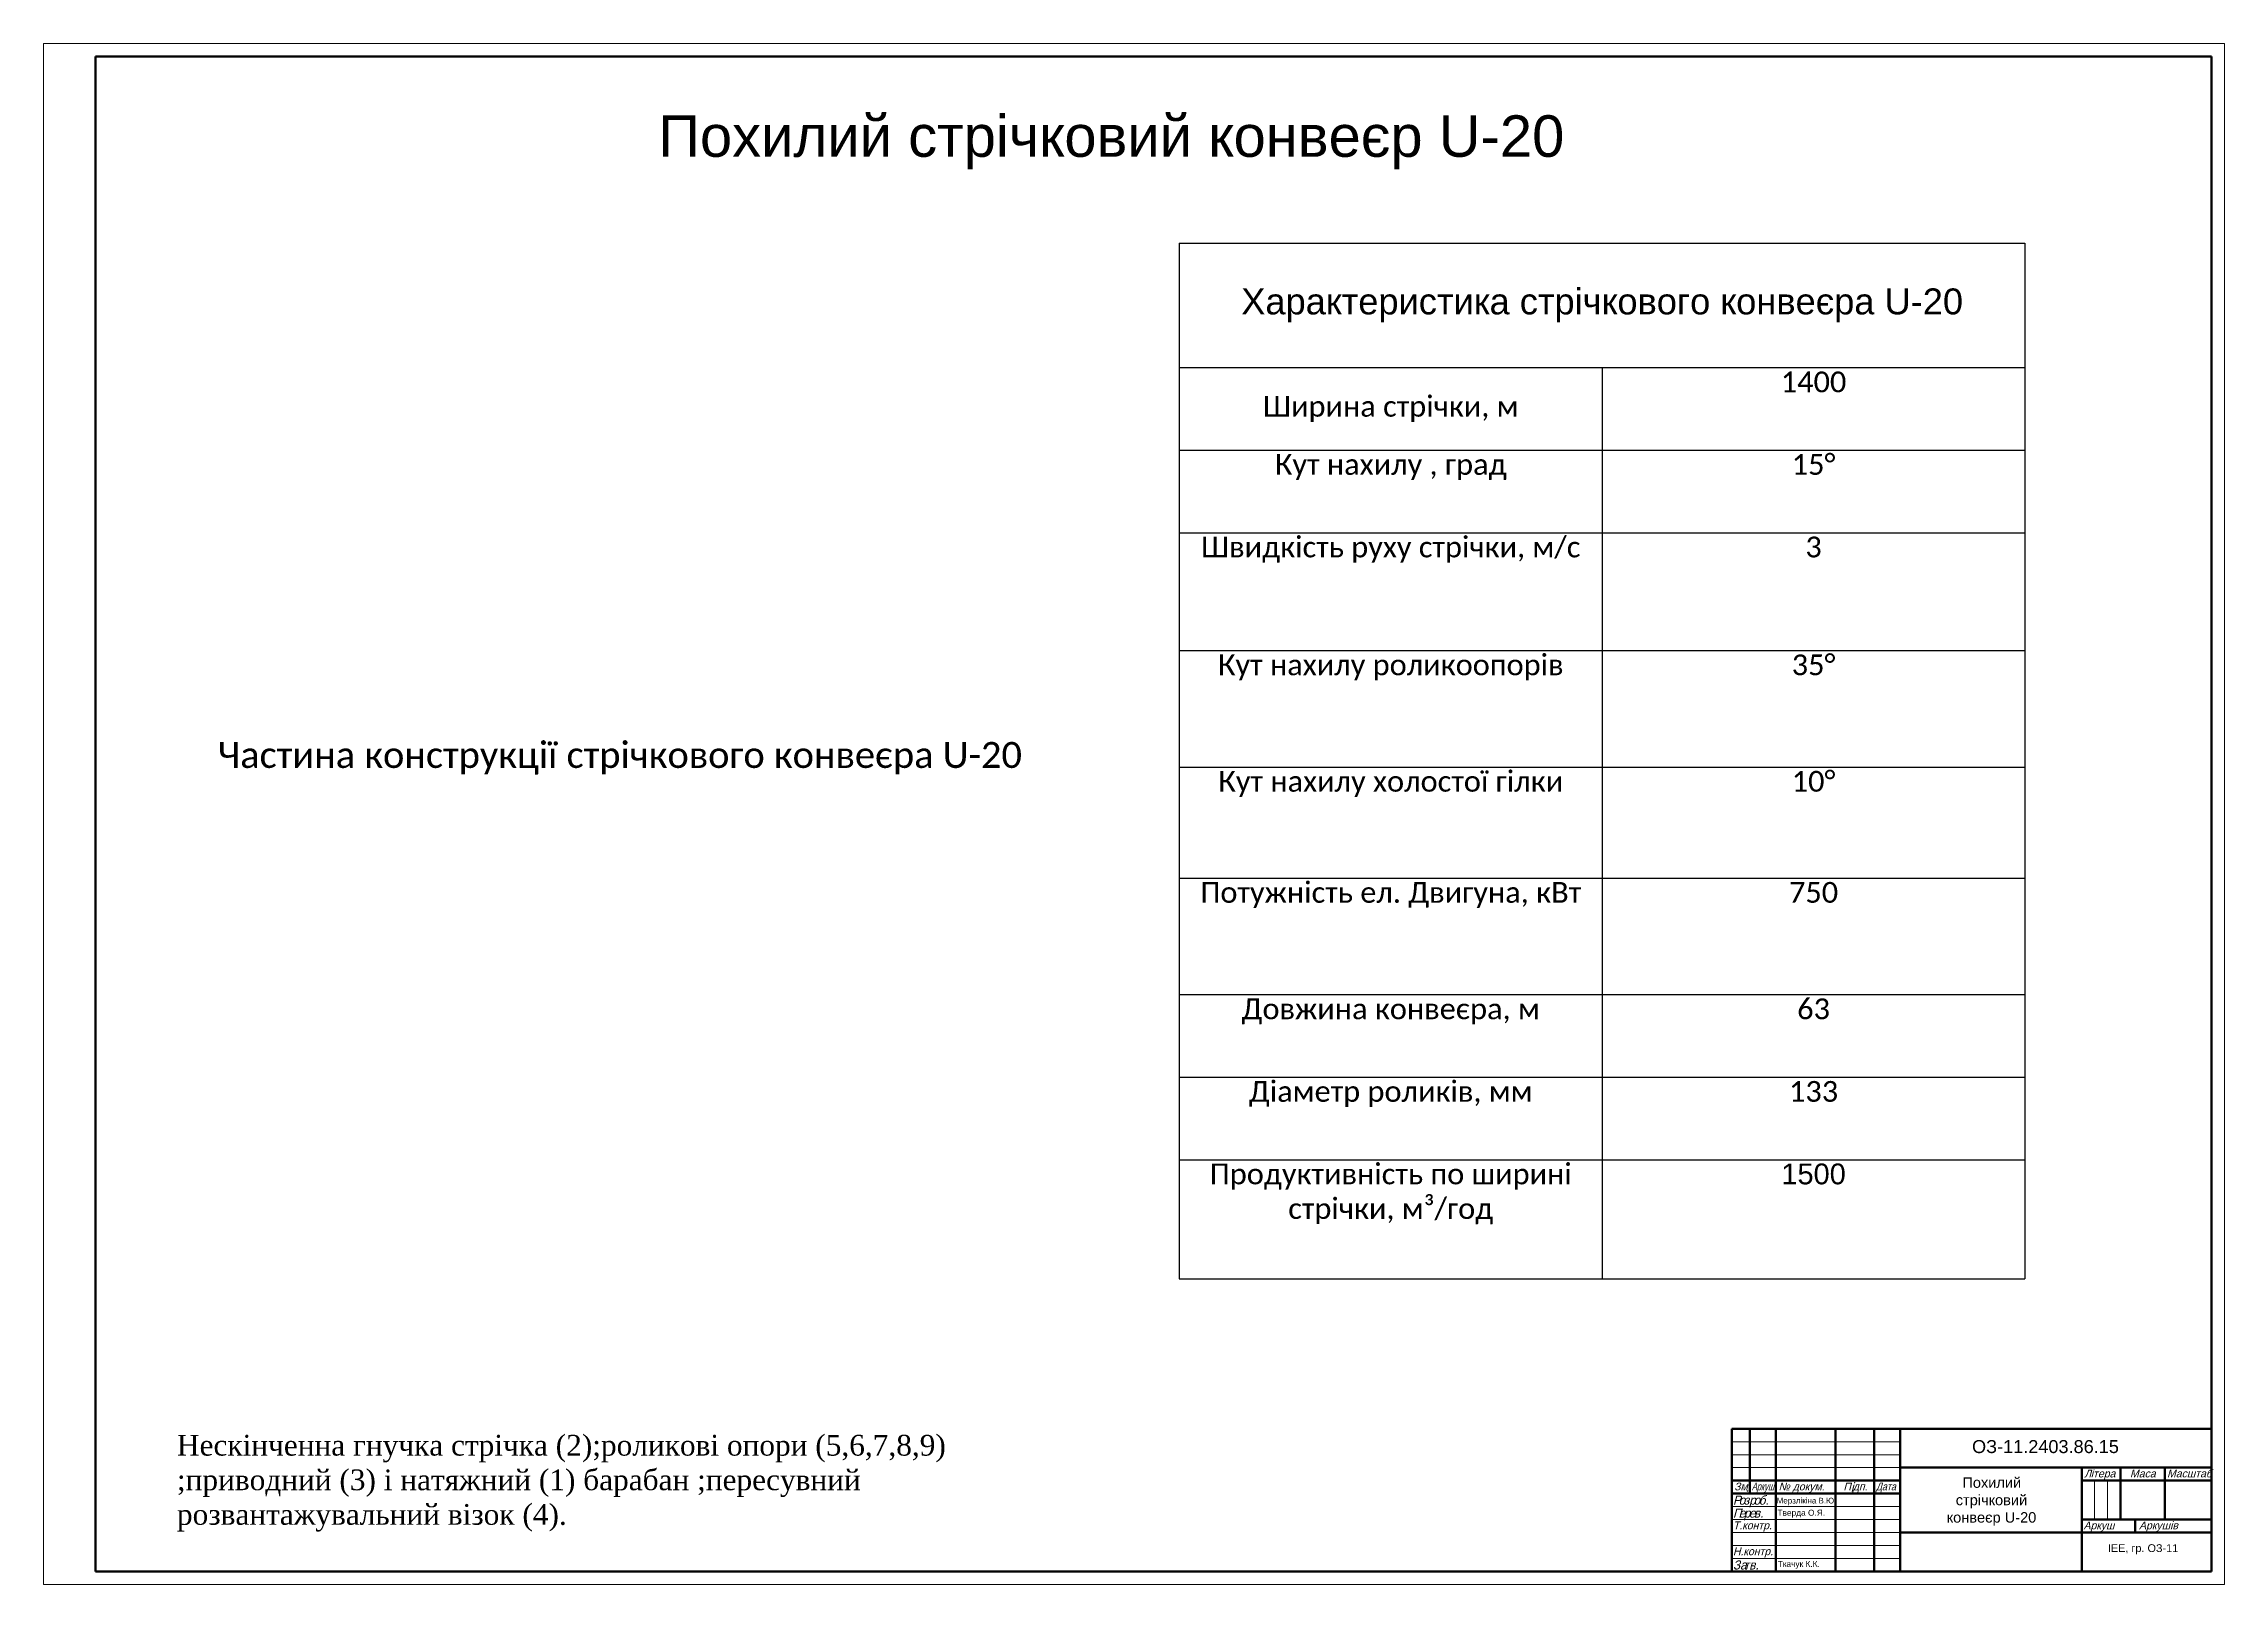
# Model space of a CAD drawing. Header units: millimetres. Extents: x 1822 to 2663, y 2760 to 3354.
import ezdxf

# ---------------------------------------------------------------- set-up
doc = ezdxf.new("R2010")
doc.units = ezdxf.units.MM
doc.linetypes.add('K5LT_BASIC', pattern=[0])
doc.linetypes.add('K5LT_THIN', pattern=[0])
doc.styles.add('KTEXTSTYLE', font='bgothl.ttf', dxfattribs={"width": 0.96, "height": 5})
doc.styles.get("Standard").update_dxf_attribs({"font": 'arial.ttf'})

# ---------------------------------------------------------------- blocks, each defined once
blk = doc.blocks.new('U0')
at = {"color": 7, "linetype": 'K5LT_THIN', "lineweight": 18}
for p, q in [((0, 0), (0, 594)), ((0, 594), (841, 594)), ((841, 594), (841, 0)), ((651, 55), (716, 55)), ((651, 50), (716, 50)), ((651, 45), (716, 45)), ((790.96, 25), (790.96, 40)), ((795.98, 25), (795.98, 40)), ((651, 30), (716, 30)), ((651, 25), (716, 25)), ((651, 20), (716, 20)), ((651, 15), (716, 15)), ((651, 10), (716, 10)), ((841, 0), (0, 0))]:
    blk.add_line(p, q, dxfattribs=at)
at = {"color": 7, "linetype": 'K5LT_BASIC', "lineweight": 60}
for p, q in [((20, 5), (20, 589)), ((20, 589), (836, 589)), ((836, 589), (836, 5)), ((651, 60), (836, 60)), ((651, 5), (651, 60)), ((658, 35), (658, 60)), ((668, 5), (668, 60)), ((691, 5), (691, 60)), ((706, 5), (706, 60)), ((716, 5), (716, 60)), ((716, 45), (836, 45)), ((786, 5), (786, 45)), ((801, 25), (801, 45)), ((818, 25), (818, 45)), ((651, 40), (716, 40)), ((651, 35), (716, 35)), ((786, 40), (801, 40)), ((801, 40), (836, 40)), ((716, 20), (786, 20)), ((786, 25), (836, 25)), ((786, 20), (836, 20)), ((806.57, 20), (806.57, 25)), ((836, 5), (20, 5))]:
    blk.add_line(p, q, dxfattribs=at)
at = {"color": 7, "insert": (8.77, 258.85), "char_height": 2.5, "attachment_point": 1, "rotation": 90, "style": 'KTEXTSTYLE'}
blk.add_mtext('\\H3.5;\\W0.965;\\Q15;\\Q15; ', dxfattribs=at)
at = {"color": 7, "attachment_point": 1, "style": 'KTEXTSTYLE'}
for s, insert, char_height in [('{\\fArial|b0|i0|c204|p34;\\Q15;\\W0.965;Л}', (786.98, 44.23), 3), ('{\\fArial|b0|i0|c204|p34;\\Q15;\\W0.965;ітера}', (789.48, 44.23), 3), ('{\\fArial|b0|i0|c204|p34;\\Q15;\\W0.965;Маса}', (804.6, 44.23), 3), ('{\\fArial|b0|i0|c204|p34;\\Q15;\\W0.965;Масштаб}', (818.89, 44.25), 3), ('\\H3.5;\\W0.965;\\Q15;\\Q15;Р', (651.5, 34.23), 2.5), ('{\\fArial|b0|i0|c204|p34;\\Q15;\\W0.965;Зм}', (651.95, 39.23), 3), ('\\H3.5;\\W0.965;\\Q15;\\Q15;.', (656.4, 39.23), 2.5), ('{\\fArial|b0|i0|c204|p34;\\Q15;\\W0.665;Аркуш}', (658.71, 39.23), 3), ('\\H3.5;\\W0.965;\\Q15;\\Q15;б.', (661.41, 34.23), 2.5), ('{\\fArial|b0|i0|c0|p34;\\Q15;\\W0.965;№ \\fArial|b0|i0|c204|p34;докум\\fBankGothic Lt BT|b0|i0|c0|p34;.}', (669.06, 39.23), 3), ('{\\fArial|b0|i0|c204|p34;\\Q15;\\W0.965;П}', (694.08, 39.23), 3), ('\\H3.5;\\W0.965;\\Q15;\\Q15;і', (696.97, 39.23), 2.5), ('{\\fArial|b0|i0|c204|p34;\\Q15;\\W0.965;дп\\fBankGothic Lt BT|b0|i0|c0|p34;.}', (697.71, 39.23), 3), ('{\\fArial|b0|i0|c204|p34;\\Q15;\\W0.816;Дата}', (706.62, 39.23), 3), ('\\H3.5;\\W0.965;\\Q15;\\Q15;П', (651.5, 29.23), 2.5), ('\\H3.5;\\W0.965;\\Q15;\\Q15;о', (653.72, 34.23), 2.5), ('\\H3.5;\\W0.965;\\Q15;\\Q15;е', (653.72, 29.23), 2.5), ('\\H3.5;\\W0.965;\\Q15;\\Q15;р', (655.67, 29.23), 2.5), ('\\H3.5;\\W0.965;\\Q15;\\Q15;зр', (655.67, 34.23), 2.5), ('\\H3.5;\\W0.965;\\Q15;\\Q15;е', (657.61, 29.23), 2.5), ('\\H3.5;\\W0.965;\\Q15;\\Q15;о', (659.46, 34.23), 2.5), ('\\H3.5;\\W0.965;\\Q15;\\Q15;в.', (659.56, 29.23), 2.5), ('{\\fArial|b0|i0|c204|p34;\\Q15;\\W0.965;Т\\fBankGothic Lt BT|b0|i0|c0|p34;.\\fArial|b0|i0|c204|p34;контр\\fBankGothic Lt BT|b0|i0|c0|p34;.}', (651.5, 24.25), 3), ('{\\fArial|b0|i0|c204|p34;\\Q15;\\W0.953;Аркуш}', (786.72, 24.23), 3), ('{\\fArial|b0|i0|c204|p34;\\Q15;\\W0.965;Аркушів}', (808.08, 24.23), 3), ('{\\fArial|b0|i0|c204|p34;\\Q15;\\W0.965;Н\\fBankGothic Lt BT|b0|i0|c0|p34;.\\fArial|b0|i0|c204|p34;контр\\fBankGothic Lt BT|b0|i0|c0|p34;.}', (651.5, 14.25), 3), ('\\H3.5;\\W0.965;\\Q15;\\Q15;За', (651.5, 9.23), 2.5), ('\\H3.5;\\W0.965;\\Q15;\\Q15;тв.', (655.67, 9.23), 2.5)]:
    blk.add_mtext(s, dxfattribs=dict(at, insert=insert, char_height=char_height))
blk = doc.blocks.new('*T2')
at = {"color": 0, "linetype": 'ByBlock', "lineweight": -2, "transparency": 16777216}
for p, q in [((0, 0), (326.12, 0)), ((0, 0), (0, -399.35)), ((326.12, 0), (326.12, -399.35)), ((0, -48.04), (326.12, -48.04)), ((163.06, -48.04), (163.06, -399.35)), ((0, -79.86), (326.12, -79.86)), ((0, -111.69), (326.12, -111.69)), ((0, -157.13), (326.12, -157.13)), ((0, -202.02), (326.12, -202.02)), ((0, -244.85), (326.12, -244.85)), ((0, -289.75), (326.12, -289.75)), ((0, -321.58), (326.12, -321.58)), ((0, -353.4), (326.12, -353.4)), ((0, -399.35), (326.12, -399.35))]:
    blk.add_line(p, q, dxfattribs=at)
at = {"color": 0, "transparency": 16777216}
for s, insert, char_height, width, attachment_point in [('Характеристика стрічкового конвеєра U-20', (163.06, -24.02), 10, 323.1178, 5), ('{\\fCalibri|b0|i0|c204|p34;\\C256;1400', (244.59, -49.54), 8, 160.0589, 2), ('{\\fCalibri|b0|i0|c204|p34;\\C256;Ширина стрічки, м}', (81.53, -63.95), 8, 160.0589, 5), ('{\\fCalibri|b0|i0|c204|p34;\\C256;Кут нахилу , град}', (81.53, -81.36), 8, 160.0589, 2), ('{\\fCalibri|b0|i0|c204|p34;\\C256;15%%D}', (244.59, -81.36), 8, 160.0589, 2), ('{\\fCalibri|b0|i0|c204|p34;\\C256;Швидкість руху стрічки, м/с}', (81.53, -113.19), 8, 160.0589, 2), ('{\\fCalibri|b0|i0|c204|p34;\\C256;3 }', (244.59, -113.19), 8, 160.0589, 2), ('{\\fCalibri|b0|i0|c204|p34;\\C256;Кут нахилу роликоопорів}', (81.53, -158.63), 8, 160.0589, 2), ('{\\fCalibri|b0|i0|c204|p34;\\C256;35%%D}', (244.59, -158.63), 8, 160.0589, 2), ('{\\fCalibri|b0|i0|c204|p34;\\C256;Кут нахилу холостої гілки}', (81.53, -203.52), 8, 160.0589, 2), ('{\\fCalibri|b0|i0|c204|p34;\\C256;10%%D}', (244.59, -203.52), 8, 160.0589, 2), ('{\\fCalibri|b0|i0|c204|p34;\\C256;Потужність ел. Двигуна, кВт}', (81.53, -246.35), 8, 160.0589, 2), ('{\\fCalibri|b0|i0|c204|p34;\\C256;750', (244.59, -246.35), 8, 160.0589, 2), ('{\\fCalibri|b0|i0|c204|p34;\\C256;Довжина конвеєра, м}', (81.53, -291.25), 8, 160.0589, 2), ('{\\fCalibri|b0|i0|c204|p34;\\C256;63', (244.59, -291.25), 8, 160.0589, 2), ('{\\fCalibri|b0|i0|c204|p34;\\C256;Діаметр роликів, мм}', (81.53, -323.08), 8, 160.0589, 2), ('{\\fCalibri|b0|i0|c204|p34;\\C256;133', (244.59, -323.08), 8, 160.0589, 2), ('{\\fCalibri|b0|i0|c204|p34;\\C256;Продуктивність по ширині стрічки, м\\fCalibri|b0|i0|c0|p34;³\\fCalibri|b0|i0|c204|p34;/год}', (81.53, -354.9), 8, 160.0589, 2), ('1500', (244.59, -354.9), 8, 160.0589, 2)]:
    blk.add_mtext(s, dxfattribs=dict(at, insert=insert, char_height=char_height, width=width, attachment_point=attachment_point))

msp = doc.modelspace()

# ---------------------------------------------------------------- block references
for name, p in [('U0', (1822.22, 2760.25)), ('*T2', (2260.2, 3277.38))]:
    msp.add_blockref(name, p)

# ---------------------------------------------------------------- texts
at = {"attachment_point": 1}
for s, width, heights, insert, char_height in [('Похилий стрічковий конвеєр U-20', 462.2187, [0], (2059.26, 3326.61), 16), ('{\\fCalibri|b0|i0|c204|p34;Частина конструкції стрічкового конвеєра U-20\\P\\H2.0924x; }', 317.3421, [33.45], (1889.38, 3085.01), 10), ('{\\fTimes New Roman|b0|i0|c204|p18;Нескінченна гнучка стрічка (2);роликові опори (5,6,7,8,9) ;приводний (3) і натяжний (1) барабан ;пересувний  розвантажувальний візок (4).\\H1.8806x; }', 356.8763, [60.16], (1873.64, 2817.89), 8), ('ОЗ-11.2403.86.15', 58.5554, [0], (2565.9, 2815.87), 5), ('\\pi13.113;Похилий \\P\\pi10.571;стрічковий \\P\\pi7.092;конвеєр U-20', 48.0906, [0], (2549.06, 2801.5), 4.0239), ('Мерзлікіна В.Ю.', 30.1524, [6.02], (2490.57, 2793.63), 2.2), ('Тверда О.Я.', 22.865, [0], (2490.85, 2789.02), 2.3), ('ІЕЕ, гр. ОЗ-11', 49.7974, [0], (2618.3, 2775.72), 3), ('Ткачук К.К.', 23.0241, [0], (2490.96, 2769.31), 2.3)]:
    msp.add_mtext_dynamic_manual_height_columns(s, width=width, gutter_width=12.5, heights=heights, dxfattribs=dict(at, insert=insert, char_height=char_height))

doc.saveas('drawing.dxf')
